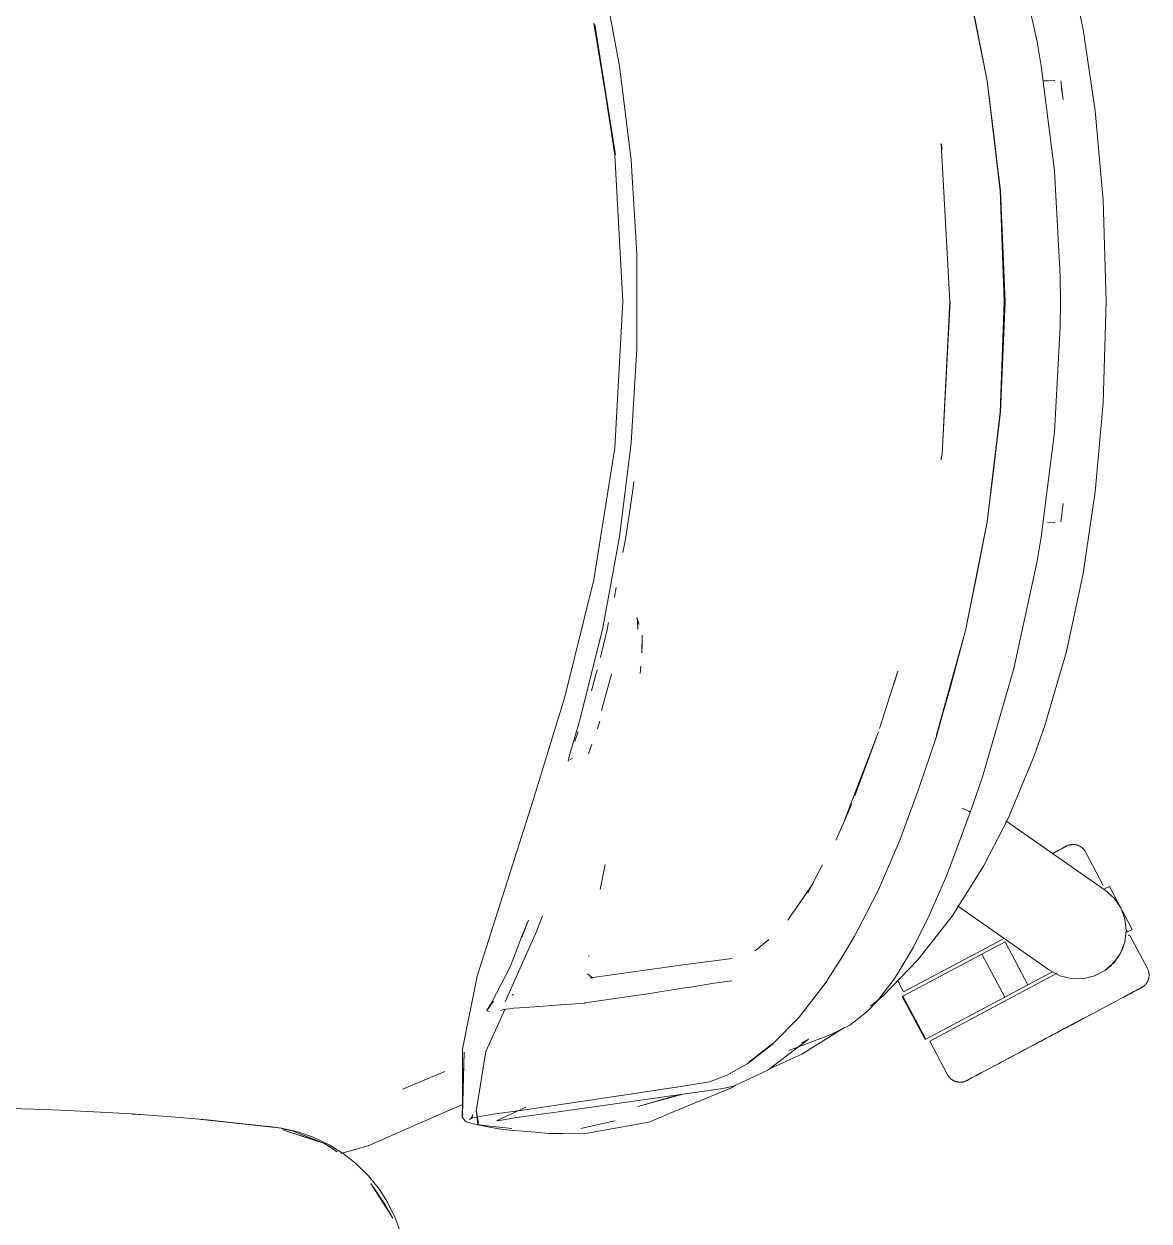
# Model space of a CAD drawing. Header units: millimetres. Extents: x 155927 to 295199, y -4084 to 97293.
# Drawn here: x 192864.7 to 193187.9, y 12478.5 to 12822.4 of the extents above; entities that cross this region are included whole.
import ezdxf

# ---------------------------------------------------------------- set-up
doc = ezdxf.new("R2010")
doc.units = ezdxf.units.MM
doc.header["$MEASUREMENT"] = 0
doc.layers.add('G-IMPT', color=8, linetype='CONTINUOUS', lineweight=9)
doc.layers.add('I-FURN', color=8, linetype='CONTINUOUS', lineweight=9)

msp = doc.modelspace()

# ---------------------------------------------------------------- linework, layer by layer
at = {"layer": 'G-IMPT'}
for p, q in [((193155.69, 12817.26), (193149.03, 12848.05)), ((193164.12, 12843.15), (193168.94, 12820.79)), ((193030.85, 12836.88), (193035.78, 12810.21)), ((193141.34, 12805.99), (193135.13, 12837.23)), ((193135.13, 12837.23), (193141.34, 12806.07)), ((193135.17, 12837.12), (193138.25, 12822.09)), ((193028.38, 12822.56), (193034.64, 12784.82)), ((193034.38, 12784.65), (193028.65, 12822.18)), ((193034.64, 12784.82), (193028.65, 12822.18)), ((193141.34, 12805.99), (193138.25, 12822.09)), ((193172.43, 12797.37), (193168.94, 12820.79)), ((193156.88, 12810.34), (193155.69, 12817.26)), ((193035.78, 12810.21), (193039.08, 12783.29)), ((193160.69, 12780.17), (193156.88, 12810.34)), ((193145.17, 12774.48), (193141.34, 12806.07)), ((193143.29, 12790.51), (193141.34, 12805.99)), ((193145.13, 12774.44), (193141.34, 12805.99)), ((193157.43, 12805.99), (193158.67, 12806.03)), ((193160.77, 12806.1), (193158.67, 12806.03)), ((193160.77, 12806.1), (193160.66, 12806.1)), ((193162.53, 12806.07), (193163.18, 12800.66)), ((193162.61, 12804.43), (193163.18, 12800.66)), ((193174.69, 12771.8), (193172.43, 12797.37)), ((193143.29, 12790.51), (193145.13, 12774.44)), ((193128.13, 12787.94), (193128.17, 12787.69)), ((193130.68, 12742.66), (193128.17, 12788)), ((193128.17, 12788), (193128.4, 12786.39)), ((193128.4, 12786.39), (193128.17, 12787.69)), ((193034.38, 12784.65), (193036.74, 12742.66)), ((193040.73, 12756.22), (193039.08, 12783.29)), ((193162.31, 12749.97), (193160.69, 12780.17)), ((193145.13, 12774.44), (193145.8, 12759.54)), ((193145.13, 12774.44), (193146.27, 12742.66)), ((193146.5, 12742.66), (193145.17, 12774.48)), ((193175.54, 12742.66), (193174.69, 12771.8)), ((193145.8, 12759.54), (193146.27, 12742.66)), ((193040.73, 12729.1), (193040.73, 12756.22)), ((193162.31, 12749.97), (193162.4, 12742.66)), ((193034.38, 12700.67), (193036.74, 12742.66)), ((193130.73, 12742.66), (193128.4, 12698.93)), ((193130.68, 12742.66), (193128.4, 12698.93)), ((193145.13, 12710.88), (193146.27, 12742.66)), ((193145.17, 12710.84), (193146.5, 12742.66)), ((193145.8, 12725.77), (193146.27, 12742.66)), ((193162.31, 12735.35), (193162.4, 12742.66)), ((193174.69, 12713.52), (193175.54, 12742.66)), ((193162.31, 12735.35), (193160.69, 12705.14)), ((193040.73, 12729.1), (193039.08, 12702.03)), ((193145.8, 12725.77), (193145.13, 12710.88)), ((193172.43, 12687.95), (193174.69, 12713.52)), ((193145.13, 12710.88), (193141.34, 12679.33)), ((193145.17, 12710.84), (193141.34, 12679.25)), ((193145.13, 12710.88), (193143.29, 12694.8)), ((193160.69, 12705.14), (193156.88, 12674.97)), ((193035.78, 12675.11), (193039.08, 12702.03)), ((193028.38, 12662.76), (193034.38, 12700.67)), ((193128.13, 12697.38), (193128.17, 12697.63)), ((193128.4, 12698.93), (193128.14, 12697.15)), ((193128.4, 12698.93), (193128.17, 12697.63)), ((193141.34, 12679.33), (193143.29, 12694.8)), ((193039.69, 12689.26), (193039.88, 12690.92)), ((193038.4, 12680.74), (193039.69, 12689.26)), ((193168.94, 12664.53), (193172.43, 12687.95)), ((193162.53, 12679.24), (193163.18, 12684.66)), ((193038.4, 12680.74), (193037.55, 12675.11)), ((193135.17, 12648.2), (193141.34, 12679.33)), ((193135.17, 12648.2), (193141.34, 12679.25)), ((193141.34, 12679.33), (193138.25, 12663.22)), ((193158.67, 12679.29), (193160.77, 12679.21)), ((193160.77, 12679.21), (193160.66, 12679.21)), ((193030.85, 12648.44), (193035.78, 12675.11)), ((193036.75, 12670.58), (193037.3, 12673.48)), ((193037.55, 12675.11), (193037.3, 12673.48)), ((193156.88, 12674.97), (193155.69, 12668.05)), ((193149.03, 12637.26), (193155.69, 12668.05)), ((193135.17, 12648.2), (193138.25, 12663.22)), ((193164.12, 12642.16), (193168.94, 12664.53)), ((193028.38, 12662.76), (193020.07, 12629.07)), ((193034.82, 12660.48), (193034.29, 12657.66)), ((193032.62, 12650.43), (193032.17, 12648.46)), ((193040.95, 12650.8), (193040.73, 12651.85)), ((193040.73, 12651.85), (193041.42, 12649.9)), ((193040.95, 12650.8), (193040.98, 12648.49)), ((193030.85, 12648.44), (193024.3, 12622.12)), ((193030.61, 12641.7), (193032.17, 12648.46)), ((193040.99, 12648.63), (193040.98, 12648.49)), ((193042.27, 12646.79), (193042.18, 12641.73)), ((193042.27, 12646.79), (193042.27, 12644.01)), ((193135.17, 12648.2), (193126.74, 12617.79)), ((193135.17, 12648.2), (193126.79, 12617.7)), ((193130.52, 12630.95), (193135.17, 12648.2)), ((193042.18, 12641.73), (193042.27, 12644.01)), ((193030.61, 12641.7), (193030.28, 12640.41)), ((193157.95, 12620.92), (193164.12, 12642.16)), ((193029, 12635.55), (193027.88, 12631.55)), ((193029, 12635.55), (193029.31, 12636.69)), ((193029.31, 12636.69), (193029.36, 12636.86)), ((193030.58, 12625.22), (193033.49, 12635.62)), ((193041.87, 12637.94), (193041.66, 12635.85)), ((193115.72, 12636.52), (193110.47, 12620.03)), ((193115.72, 12636.52), (193114.64, 12633.08)), ((193149.03, 12637.26), (193140.08, 12606.44)), ((193010.89, 12599.1), (193020.07, 12629.07)), ((193027.88, 12631.55), (193027.67, 12630.86)), ((193130.52, 12630.95), (193126.74, 12617.79)), ((193024.3, 12622.12), (193021.23, 12611.69)), ((193030.14, 12622.13), (193029.41, 12619.92)), ((193023.14, 12616.92), (193023.88, 12619.02)), ((193110.19, 12619.04), (193103.37, 12600.64)), ((193110.19, 12619.04), (193103.48, 12601.59)), ((193157.95, 12620.92), (193154.88, 12612.19)), ((193023.14, 12616.92), (193022.9, 12616.26)), ((193027.43, 12614.37), (193027.8, 12615.38)), ((193126.79, 12617.7), (193121.78, 12602.79)), ((193021.09, 12611.13), (193021.16, 12611.42)), ((193021.16, 12611.42), (193021.23, 12611.69)), ((193022.12, 12611.44), (193021.51, 12611.05)), ((193022.12, 12611.44), (193021.91, 12611.29)), ((193027.43, 12614.37), (193026.81, 12612.71)), ((193154.88, 12612.19), (193147.36, 12594.21)), ((193021.03, 12610.9), (193021.09, 12611.13)), ((193021.12, 12610.67), (193021.03, 12610.9)), ((193140.08, 12606.44), (193138.89, 12602.83)), ((193103.48, 12601.59), (193102.81, 12599.87)), ((193116.32, 12587.91), (193121.78, 12602.79)), ((193136.48, 12595.9), (193138.89, 12602.83)), ((193010.89, 12599.1), (192994.9, 12548.86)), ((193100.09, 12592.79), (193102.81, 12599.87)), ((193100.09, 12592.79), (193102.4, 12598.23)), ((193130.95, 12580.94), (193136.52, 12595.9)), ((193135.25, 12596.68), (193134.2, 12597.11)), ((193134.2, 12597.11), (193134.79, 12596.88)), ((193135.25, 12596.68), (193134.79, 12596.88)), ((193135.25, 12596.68), (193135.9, 12596.4)), ((193135.25, 12596.68), (193136.08, 12596.3)), ((193135.9, 12596.4), (193136.08, 12596.3)), ((193136.49, 12596.03), (193136.08, 12596.3)), ((193136.08, 12596.3), (193136.47, 12596.08)), ((193136.49, 12596.03), (193136.47, 12596.08)), ((193136.49, 12596.03), (193136.48, 12595.9)), ((193136.52, 12595.9), (193136.49, 12596.03)), ((193140.27, 12580.44), (193147.36, 12594.21)), ((193097.89, 12587.94), (193100.09, 12592.79)), ((193116.32, 12587.91), (193110.14, 12573.68)), ((193031.61, 12580.99), (193030.2, 12573.73)), ((193094.02, 12580.89), (193089.83, 12572.79)), ((193129.47, 12577.25), (193130.95, 12580.94)), ((193124.7, 12566.3), (193129.47, 12577.25)), ((193131.29, 12566.14), (193140.27, 12580.44)), ((193091.34, 12575.56), (193088.78, 12571.81)), ((193091.34, 12575.56), (193089.83, 12572.79)), ((193106.75, 12566.95), (193110.14, 12573.68)), ((193088.39, 12571.23), (193084.89, 12566.1)), ((193088.78, 12571.81), (193088.39, 12571.23)), ((193106.75, 12566.95), (193103.19, 12560.16)), ((193009.6, 12564.94), (193007.57, 12559.84)), ((193007.57, 12559.84), (193009.37, 12564.37)), ((193007.58, 12560.04), (193009.6, 12564.94)), ((193013.62, 12566.26), (193011.87, 12561.68)), ((193084.89, 12566.1), (193084.14, 12564.99)), ((193124.7, 12566.3), (193120.17, 12557.24)), ((193124.48, 12565.85), (193120.17, 12557.24)), ((193124.7, 12566.3), (193120.48, 12557.84)), ((193131.29, 12566.14), (193121.49, 12553.54)), ((193124.48, 12565.85), (193124.7, 12566.3)), ((193011.87, 12561.68), (193002.95, 12541.52)), ((193004.32, 12551.57), (193007.58, 12560.04)), ((193099.42, 12553.93), (193103.19, 12560.16)), ((193078.62, 12559.46), (193074.71, 12556.13)), ((193120.17, 12557.24), (193115.44, 12549.25)), ((193120.17, 12557.24), (193120.48, 12557.84)), ((193026.93, 12554.51), (193026.97, 12554.86)), ((193054.76, 12552.19), (193068.12, 12553.96)), ((193068.12, 12553.96), (193067.65, 12553.82)), ((193099.42, 12553.93), (193095.54, 12547.84)), ((193111.53, 12543.25), (193121.49, 12553.54)), ((193004.32, 12551.57), (192999.04, 12541.46)), ((193026.58, 12549.56), (193028.14, 12548.32)), ((193054.76, 12552.19), (193027.43, 12548.45)), ((192994.9, 12548.86), (192990.7, 12527.9)), ((193027.43, 12548.45), (193027.69, 12548.4)), ((193027.93, 12548.36), (193027.69, 12548.4)), ((193062.95, 12546.83), (193056.12, 12545.77)), ((193062.95, 12546.83), (193068.03, 12547.58)), ((193087.35, 12537.14), (193095.37, 12547.58)), ((193095.37, 12547.58), (193095.54, 12547.84)), ((193109.86, 12541.83), (193114.57, 12547.96)), ((193114.57, 12547.96), (193115.44, 12549.25)), ((193005.33, 12543.69), (193004.89, 12543.42)), ((193025.92, 12541.18), (193041.13, 12543.39)), ((193041.13, 12543.39), (193042.69, 12543.64)), ((193042.69, 12543.64), (193054.46, 12545.51)), ((193056.12, 12545.77), (193054.46, 12545.51)), ((193107.86, 12540.25), (193111.53, 12543.25)), ((192997.33, 12527.2), (193002.92, 12539.49)), ((192997.69, 12539.01), (192999.54, 12541.71)), ((192997.69, 12539.01), (192999.04, 12541.46)), ((193001.68, 12539.04), (193002.45, 12539.32)), ((193002.51, 12539.34), (193002.45, 12539.32)), ((193004.97, 12539.63), (193002.51, 12539.34)), ((193004.97, 12539.63), (193005.34, 12539.67)), ((193008.75, 12539.92), (193005.34, 12539.67)), ((193008.75, 12539.92), (193017.6, 12540.56)), ((193025.84, 12541.17), (193017.6, 12540.56)), ((193025.92, 12541.18), (193025.84, 12541.17)), ((193109.86, 12541.83), (193106.97, 12538.8)), ((192997.69, 12539.01), (192997.66, 12539.18)), ((192997.72, 12538.88), (192997.69, 12539.01)), ((192998.41, 12538.73), (192997.72, 12538.88)), ((193079.61, 12529.24), (193087.35, 12537.14)), ((193102.1, 12534.94), (193106.97, 12538.8)), ((193099.61, 12533.63), (193088.16, 12526.51)), ((193098.53, 12533.15), (193096.3, 12532.08)), ((193100.97, 12534.33), (193098.53, 12533.15)), ((193099.61, 12533.63), (193100.37, 12534.13)), ((193100.97, 12534.33), (193102.1, 12534.94)), ((193079.61, 12529.24), (193072.64, 12523.82)), ((193072.87, 12524.15), (193079.82, 12529.55)), ((193079.82, 12529.55), (193076.25, 12526.74)), ((193090.05, 12530.8), (193078.4, 12521.89)), ((193084.39, 12527.57), (193096.3, 12532.08)), ((193090.05, 12530.8), (193088.1, 12529.69)), ((192991.14, 12527.01), (192990.56, 12508.57)), ((192990.7, 12527.9), (192990.66, 12509.03)), ((192991.14, 12527.01), (192990.66, 12509.03)), ((192997.33, 12527.2), (192994.62, 12510.15)), ((193072.87, 12524.15), (193076.25, 12526.74)), ((193088.16, 12526.51), (193079.53, 12522.53)), ((193072.64, 12523.82), (193066.81, 12520.54)), ((192985.56, 12521.47), (192973.7, 12516.55)), ((193061.6, 12518.57), (193053.93, 12517.27)), ((193066.39, 12520.32), (193061.6, 12518.57)), ((193066.39, 12520.32), (193066.81, 12520.54)), ((193071.82, 12518.82), (193068.46, 12517.25)), ((193078.4, 12521.89), (193071.82, 12518.82)), ((192973.44, 12516.44), (192973.7, 12516.55)), ((193018.25, 12509.93), (193065.47, 12516.61)), ((193038.16, 12514.88), (193053.35, 12517.2)), ((193038.76, 12514.97), (193053.93, 12517.27)), ((193038.76, 12514.97), (193053.35, 12517.2)), ((193067.9, 12516.77), (193051.45, 12509.97)), ((193065.47, 12516.61), (193068.46, 12517.25)), ((193069.07, 12517.54), (193067.9, 12516.77)), ((192982.5, 12508.44), (192990.67, 12512.01)), ((193038.16, 12514.88), (193007.28, 12510.32)), ((193041.04, 12511.48), (193053.99, 12514.99)), ((193041.04, 12511.48), (193052.77, 12514.79)), ((192855.22, 12511), (192867.53, 12510.7)), ((192875.4, 12510.41), (192867.53, 12510.7)), ((192875.4, 12510.41), (192886.71, 12509.87)), ((192895.58, 12509.31), (192886.71, 12509.87)), ((192895.58, 12509.31), (192905.87, 12508.58)), ((192897.62, 12509.17), (192895.72, 12509.26)), ((192897.62, 12509.17), (192899.04, 12509.04)), ((192917.27, 12507.59), (192905.87, 12508.58)), ((192974.67, 12505.02), (192982.5, 12508.44)), ((192990.53, 12508.45), (192990.72, 12509.32)), ((192990.53, 12508.45), (192990.93, 12507.88)), ((192990.56, 12508.57), (192990.66, 12509.03)), ((192990.66, 12509.03), (192990.7, 12509.21)), ((192990.72, 12509.32), (192990.7, 12509.21)), ((192993.79, 12508.27), (192992.69, 12507.71)), ((192993.17, 12508.1), (192999.43, 12509.21)), ((192993.79, 12508.27), (192993.17, 12508.1)), ((192993.51, 12508.65), (192993.19, 12508.11)), ((192993.51, 12508.65), (192993.59, 12509.15)), ((192995.3, 12506.57), (192994.62, 12510.15)), ((192995.3, 12506.57), (192994.68, 12510.12)), ((192994.68, 12510.12), (192995.07, 12506.16)), ((193007.28, 12510.32), (192999.43, 12509.21)), ((193008.83, 12511.3), (193000.4, 12507.3)), ((193001.27, 12507.45), (193006.29, 12508.28)), ((193006.29, 12508.28), (193007.59, 12508.49)), ((193018.25, 12509.93), (193007.59, 12508.49)), ((193044.22, 12506.99), (193048.08, 12508.58)), ((193051.45, 12509.97), (193048.08, 12508.58)), ((192938.7, 12505.24), (192915.75, 12507.7)), ((192915.75, 12507.7), (192935.89, 12505.57)), ((192938.7, 12505.24), (192917.27, 12507.59)), ((192938.7, 12505.24), (192935.89, 12505.57)), ((192938.7, 12505.24), (192943.67, 12504.09)), ((192938.78, 12505.03), (192941.84, 12504.45)), ((192963.54, 12500.16), (192974.67, 12505.02)), ((192991.3, 12507.39), (192990.93, 12507.88)), ((192991.3, 12507.39), (192991.84, 12507.06)), ((192993.7, 12506.51), (192991.84, 12507.06)), ((192993.19, 12508.11), (192992.69, 12507.71)), ((192996.98, 12505.98), (192993.7, 12506.51)), ((192997.39, 12505.72), (192995.07, 12506.16)), ((192996.98, 12505.98), (192997.59, 12505.9)), ((192997.39, 12505.72), (193001.64, 12504.91)), ((193002.28, 12505.38), (192997.59, 12505.9)), ((193000.4, 12507.3), (193001.27, 12507.45)), ((193002.11, 12504.87), (193001.64, 12504.91)), ((193011.44, 12504.06), (193002.11, 12504.87)), ((193002.28, 12505.38), (193004.87, 12505.17)), ((193024.66, 12505.16), (193033.97, 12507.2)), ((193026.53, 12503.75), (193044.22, 12506.99)), ((193033.97, 12507.2), (193034.55, 12507.36)), ((192951.06, 12500.84), (192939.2, 12504.66)), ((192948.35, 12501.74), (192939.2, 12504.66)), ((192941.84, 12504.45), (192951.06, 12500.84)), ((192947.8, 12502.64), (192943.67, 12504.09)), ((192952.38, 12500.45), (192947.8, 12502.64)), ((192951.06, 12500.84), (192948.35, 12501.74)), ((193011.44, 12504.06), (193015.39, 12503.72)), ((193015.39, 12503.72), (193019.56, 12503.72)), ((193026.53, 12503.75), (193019.56, 12503.72)), ((192951.06, 12500.84), (192954.63, 12498.42)), ((192952.38, 12500.45), (192956.7, 12497.72)), ((192963.54, 12500.16), (192955.72, 12497.91)), ((192960.01, 12495.09), (192956.7, 12497.72)), ((192963.62, 12491.55), (192960.01, 12495.09)), ((192963.62, 12491.55), (192966.81, 12487.57)), ((192970.67, 12479.42), (192964.34, 12489.37)), ((192968.51, 12483.09), (192964.34, 12489.37)), ((192969.07, 12484.02), (192966.81, 12487.57)), ((192970.67, 12479.42), (192968.51, 12483.09)), ((192971.31, 12479.51), (192969.07, 12484.02)), ((192971.31, 12479.51), (192973.02, 12474.74))]:
    msp.add_line(p, q, dxfattribs=at)
at = {"layer": 'I-FURN'}
for p, q in [((193146.73, 12593.54), (193175.33, 12573.52)), ((193160, 12584.03), (193160.54, 12584.32)), ((193160.81, 12584.47), (193160.29, 12584.19)), ((193160.54, 12584.32), (193161.04, 12584.59)), ((193161.29, 12584.72), (193160.81, 12584.47)), ((193161.04, 12584.59), (193161.5, 12584.83)), ((193161.74, 12584.96), (193161.29, 12584.72)), ((193161.5, 12584.83), (193161.93, 12585.06)), ((193162.15, 12585.18), (193161.74, 12584.96)), ((193161.93, 12585.06), (193162.32, 12585.27)), ((193162.52, 12585.38), (193162.15, 12585.18)), ((193162.32, 12585.27), (193162.68, 12585.46)), ((193162.86, 12585.55), (193162.52, 12585.38)), ((193162.68, 12585.46), (193163, 12585.63)), ((193163.15, 12585.71), (193162.86, 12585.55)), ((193163, 12585.63), (193163.28, 12585.78)), ((193163.41, 12585.85), (193163.15, 12585.71)), ((193163.28, 12585.78), (193163.52, 12585.91)), ((193163.63, 12585.97), (193163.41, 12585.85)), ((193163.52, 12585.91), (193163.72, 12586.01)), ((193163.81, 12586.06), (193163.63, 12585.97)), ((193163.72, 12586.01), (193163.88, 12586.1)), ((193163.95, 12586.14), (193163.81, 12586.06)), ((193163.88, 12586.1), (193164, 12586.16)), ((193164.05, 12586.19), (193163.95, 12586.14)), ((193164, 12586.16), (193164.09, 12586.21)), ((193164.11, 12586.22), (193164.05, 12586.19)), ((193164.09, 12586.21), (193164.13, 12586.23)), ((193164.13, 12586.23), (193164.11, 12586.22)), ((193164.13, 12586.23), (193164.28, 12586.31)), ((193164.13, 12586.23), (193164.13, 12586.23)), ((193164.28, 12586.31), (193164.42, 12586.37)), ((193164.42, 12586.37), (193164.57, 12586.43)), ((193164.57, 12586.43), (193164.72, 12586.49)), ((193164.72, 12586.49), (193164.88, 12586.54)), ((193164.88, 12586.54), (193165.03, 12586.58)), ((193165.03, 12586.58), (193165.19, 12586.62)), ((193165.19, 12586.62), (193165.35, 12586.65)), ((193165.35, 12586.65), (193165.51, 12586.67)), ((193165.51, 12586.67), (193165.67, 12586.69)), ((193165.67, 12586.69), (193165.83, 12586.7)), ((193165.83, 12586.7), (193165.99, 12586.7)), ((193165.99, 12586.7), (193166.15, 12586.7)), ((193166.15, 12586.7), (193166.31, 12586.69)), ((193166.31, 12586.69), (193166.47, 12586.68)), ((193166.47, 12586.68), (193166.63, 12586.66)), ((193166.63, 12586.66), (193166.79, 12586.63)), ((193166.79, 12586.63), (193166.95, 12586.6)), ((193166.95, 12586.6), (193167.11, 12586.56)), ((193167.11, 12586.56), (193167.26, 12586.51)), ((193167.26, 12586.51), (193167.41, 12586.46)), ((193167.41, 12586.46), (193167.56, 12586.4)), ((193167.56, 12586.4), (193167.71, 12586.33)), ((193167.71, 12586.33), (193167.86, 12586.26)), ((193167.86, 12586.26), (193168, 12586.19)), ((193168, 12586.19), (193168.14, 12586.11)), ((193168.14, 12586.11), (193168.27, 12586.02)), ((193168.27, 12586.02), (193168.4, 12585.93)), ((193168.4, 12585.93), (193168.53, 12585.83)), ((193168.53, 12585.83), (193168.66, 12585.73)), ((193168.66, 12585.73), (193168.78, 12585.62)), ((193168.78, 12585.62), (193168.89, 12585.51)), ((193168.89, 12585.51), (193169, 12585.39)), ((193169, 12585.39), (193169.11, 12585.27)), ((193169.11, 12585.27), (193169.21, 12585.14)), ((193169.21, 12585.14), (193169.31, 12585.01)), ((193169.31, 12585.01), (193169.4, 12584.88)), ((193169.4, 12584.88), (193169.48, 12584.74)), ((193169.48, 12584.74), (193169.56, 12584.6)), ((193169.56, 12584.6), (193169.58, 12584.57)), ((193174.73, 12574.88), (193169.58, 12584.57)), ((193175.09, 12573.94), (193176.48, 12574.68)), ((193175.17, 12573.98), (193175.09, 12573.94)), ((193183.06, 12562.32), (193176.48, 12574.68)), ((193175.33, 12573.52), (193177.84, 12571.26)), ((193177.84, 12571.26), (193179.73, 12568.48)), ((193159.27, 12550.59), (193132.84, 12569.1)), ((193179.73, 12568.48), (193180.91, 12565.31)), ((193180.91, 12565.31), (193181.29, 12561.96)), ((193181.29, 12561.96), (193180.86, 12558.62)), ((193181.26, 12562.33), (193181.66, 12561.58)), ((193183.06, 12562.32), (193181.66, 12561.58)), ((193181.66, 12561.58), (193181.75, 12561.62)), ((193181.87, 12560.55), (193182.25, 12560.75)), ((193187.4, 12551.07), (193182.25, 12560.75)), ((193117.34, 12544.36), (193146.04, 12559.62)), ((193139.87, 12555.21), (193146.51, 12558.74)), ((193153.08, 12546.38), (193146.51, 12558.74)), ((193180.86, 12558.62), (193179.65, 12555.47)), ((193117.16, 12543.13), (193139.87, 12555.21)), ((193146.44, 12542.85), (193139.87, 12555.21)), ((193176.87, 12551.85), (193179.17, 12554.63)), ((193179.65, 12555.47), (193177.71, 12552.71)), ((193124.85, 12530.24), (193161.46, 12549.7)), ((193160.14, 12550.13), (193153.08, 12546.38)), ((193162.25, 12549.01), (193159.27, 12550.59)), ((193175.17, 12550.49), (193172.17, 12548.94)), ((193177.71, 12552.71), (193175.17, 12550.49)), ((193175.45, 12550.69), (193176.87, 12551.85)), ((193187.4, 12551.07), (193187.47, 12550.92)), ((193187.47, 12550.92), (193187.53, 12550.78)), ((193187.53, 12550.78), (193187.6, 12550.63)), ((193187.6, 12550.63), (193187.65, 12550.48)), ((193187.65, 12550.48), (193187.7, 12550.32)), ((193187.7, 12550.32), (193187.74, 12550.17)), ((193187.74, 12550.17), (193187.78, 12550.01)), ((193187.78, 12550.01), (193187.81, 12549.85)), ((193187.81, 12549.85), (193187.83, 12549.69)), ((193187.83, 12549.69), (193187.85, 12549.53)), ((193187.85, 12549.53), (193187.86, 12549.37)), ((193115.66, 12547.52), (193117.34, 12544.36)), ((193153.08, 12546.38), (193146.44, 12542.85)), ((193165.52, 12548.18), (193162.25, 12549.01)), ((193168.89, 12548.15), (193165.52, 12548.18)), ((193172.17, 12548.94), (193168.89, 12548.15)), ((193186.43, 12546.09), (193186.31, 12545.99)), ((193186.55, 12546.2), (193186.43, 12546.09)), ((193186.67, 12546.31), (193186.55, 12546.2)), ((193186.78, 12546.42), (193186.67, 12546.31)), ((193186.89, 12546.54), (193186.78, 12546.42)), ((193186.99, 12546.67), (193186.89, 12546.54)), ((193187.09, 12546.8), (193186.99, 12546.67)), ((193187.18, 12546.93), (193187.09, 12546.8)), ((193187.27, 12547.06), (193187.18, 12546.93)), ((193187.35, 12547.2), (193187.27, 12547.06)), ((193187.43, 12547.35), (193187.35, 12547.2)), ((193187.5, 12547.49), (193187.43, 12547.35)), ((193187.56, 12547.64), (193187.5, 12547.49)), ((193187.62, 12547.79), (193187.56, 12547.64)), ((193187.67, 12547.94), (193187.62, 12547.79)), ((193187.72, 12548.1), (193187.67, 12547.94)), ((193187.76, 12548.25), (193187.72, 12548.1)), ((193187.79, 12548.41), (193187.76, 12548.25)), ((193187.82, 12548.57), (193187.79, 12548.41)), ((193187.84, 12548.73), (193187.82, 12548.57)), ((193187.86, 12548.89), (193187.84, 12548.73)), ((193187.86, 12549.37), (193187.87, 12549.21)), ((193187.87, 12549.21), (193187.86, 12549.05)), ((193187.86, 12549.05), (193187.86, 12548.89)), ((193116.99, 12543.04), (193123.56, 12530.68)), ((193123.73, 12530.77), (193117.16, 12543.13)), ((193146.44, 12542.85), (193123.73, 12530.77)), ((193179.79, 12542.46), (193180.43, 12542.8)), ((193180.43, 12542.8), (193181.03, 12543.12)), ((193181.34, 12543.28), (193180.75, 12542.97)), ((193181.03, 12543.12), (193181.6, 12543.42)), ((193181.89, 12543.58), (193181.34, 12543.28)), ((193181.6, 12543.42), (193182.13, 12543.7)), ((193182.41, 12543.85), (193181.89, 12543.58)), ((193182.13, 12543.7), (193182.63, 12543.97)), ((193182.89, 12544.11), (193182.41, 12543.85)), ((193182.63, 12543.97), (193183.1, 12544.22)), ((193183.33, 12544.34), (193182.89, 12544.11)), ((193183.1, 12544.22), (193183.53, 12544.45)), ((193183.74, 12544.56), (193183.33, 12544.34)), ((193183.53, 12544.45), (193183.92, 12544.66)), ((193184.12, 12544.76), (193183.74, 12544.56)), ((193183.92, 12544.66), (193184.28, 12544.84)), ((193184.45, 12544.94), (193184.12, 12544.76)), ((193184.28, 12544.84), (193184.59, 12545.01)), ((193184.75, 12545.1), (193184.45, 12544.94)), ((193184.59, 12545.01), (193184.87, 12545.16)), ((193185.01, 12545.23), (193184.75, 12545.1)), ((193184.87, 12545.16), (193185.11, 12545.29)), ((193185.23, 12545.35), (193185.01, 12545.23)), ((193185.11, 12545.29), (193185.32, 12545.4)), ((193185.41, 12545.45), (193185.23, 12545.35)), ((193185.32, 12545.4), (193185.48, 12545.48)), ((193185.55, 12545.52), (193185.41, 12545.45)), ((193185.48, 12545.48), (193185.6, 12545.55)), ((193185.65, 12545.57), (193185.55, 12545.52)), ((193185.6, 12545.55), (193185.68, 12545.59)), ((193185.71, 12545.61), (193185.65, 12545.57)), ((193185.68, 12545.59), (193185.72, 12545.61)), ((193185.73, 12545.62), (193185.71, 12545.61)), ((193185.72, 12545.61), (193185.73, 12545.62)), ((193185.77, 12545.64), (193185.73, 12545.62)), ((193185.91, 12545.72), (193185.77, 12545.64)), ((193186.04, 12545.8), (193185.91, 12545.72)), ((193186.18, 12545.89), (193186.04, 12545.8)), ((193186.31, 12545.99), (193186.18, 12545.89)), ((193172.85, 12538.77), (193173.71, 12539.23)), ((193173.71, 12539.23), (193174.56, 12539.68)), ((193174.56, 12539.68), (193175.38, 12540.12)), ((193175.38, 12540.12), (193176.19, 12540.54)), ((193176.19, 12540.54), (193176.96, 12540.96)), ((193176.96, 12540.96), (193177.71, 12541.35)), ((193177.71, 12541.35), (193178.43, 12541.74)), ((193178.43, 12541.74), (193179.13, 12542.11)), ((193179.13, 12542.11), (193179.79, 12542.46)), ((193166.3, 12535.29), (193167.28, 12535.81)), ((193167.8, 12536.08), (193166.83, 12535.57)), ((193167.28, 12535.81), (193168.24, 12536.32)), ((193168.76, 12536.59), (193167.8, 12536.08)), ((193168.24, 12536.32), (193169.19, 12536.82)), ((193169.7, 12537.09), (193168.76, 12536.59)), ((193169.19, 12536.82), (193170.13, 12537.32)), ((193170.63, 12537.59), (193169.7, 12537.09)), ((193170.13, 12537.32), (193171.05, 12537.81)), ((193171.54, 12538.07), (193170.63, 12537.59)), ((193171.05, 12537.81), (193171.96, 12538.29)), ((193171.96, 12538.29), (193172.85, 12538.77)), ((193160.86, 12532.4), (193159.86, 12531.86)), ((193160.32, 12532.11), (193161.33, 12532.64)), ((193161.87, 12532.93), (193160.86, 12532.4)), ((193161.33, 12532.64), (193162.33, 12533.18)), ((193162.87, 12533.46), (193161.87, 12532.93)), ((193162.33, 12533.18), (193163.33, 12533.71)), ((193163.87, 12533.99), (193162.87, 12533.46)), ((193163.33, 12533.71), (193164.33, 12534.24)), ((193164.86, 12534.52), (193163.87, 12533.99)), ((193164.33, 12534.24), (193165.32, 12534.76)), ((193165.85, 12535.05), (193164.86, 12534.52)), ((193165.32, 12534.76), (193166.3, 12535.29)), ((193166.83, 12535.57), (193165.85, 12535.05)), ((193124.85, 12530.24), (193130, 12520.55)), ((193153.38, 12528.42), (193154.35, 12528.93)), ((193154.88, 12529.21), (193153.91, 12528.7)), ((193154.35, 12528.93), (193155.33, 12529.45)), ((193155.86, 12529.74), (193154.88, 12529.21)), ((193155.33, 12529.45), (193156.32, 12529.98)), ((193156.85, 12530.26), (193155.86, 12529.74)), ((193156.32, 12529.98), (193157.31, 12530.51)), ((193157.85, 12530.79), (193156.85, 12530.26)), ((193157.31, 12530.51), (193158.31, 12531.04)), ((193158.85, 12531.33), (193157.85, 12530.79)), ((193158.31, 12531.04), (193159.32, 12531.57)), ((193159.86, 12531.86), (193158.85, 12531.33)), ((193159.32, 12531.57), (193160.32, 12532.11)), ((193147.01, 12525.03), (193147.87, 12525.48)), ((193148.34, 12525.74), (193147.47, 12525.27)), ((193147.87, 12525.48), (193148.74, 12525.95)), ((193149.22, 12526.21), (193148.34, 12525.74)), ((193148.74, 12525.95), (193149.64, 12526.43)), ((193150.13, 12526.69), (193149.22, 12526.21)), ((193149.64, 12526.43), (193150.55, 12526.91)), ((193151.05, 12527.18), (193150.13, 12526.69)), ((193150.55, 12526.91), (193151.48, 12527.41)), ((193151.99, 12527.68), (193151.05, 12527.18)), ((193151.48, 12527.41), (193152.43, 12527.91)), ((193152.94, 12528.18), (193151.99, 12527.68)), ((193152.43, 12527.91), (193153.38, 12528.42)), ((193153.91, 12528.7), (193152.94, 12528.18)), ((193141.05, 12521.86), (193141.69, 12522.2)), ((193141.69, 12522.2), (193142.37, 12522.56)), ((193142.37, 12522.56), (193143.08, 12522.94)), ((193143.08, 12522.94), (193143.81, 12523.33)), ((193143.81, 12523.33), (193144.58, 12523.73)), ((193144.58, 12523.73), (193145.36, 12524.15)), ((193145.36, 12524.15), (193146.17, 12524.59)), ((193146.17, 12524.59), (193147.01, 12525.03)), ((193147.47, 12525.27), (193146.62, 12524.82)), ((193130.02, 12520.51), (193130, 12520.55)), ((193130.1, 12520.37), (193130.02, 12520.51)), ((193130.19, 12520.24), (193130.1, 12520.37)), ((193130.28, 12520.1), (193130.19, 12520.24)), ((193130.38, 12519.97), (193130.28, 12520.1)), ((193130.48, 12519.85), (193130.38, 12519.97)), ((193130.58, 12519.73), (193130.48, 12519.85)), ((193130.7, 12519.61), (193130.58, 12519.73)), ((193130.81, 12519.5), (193130.7, 12519.61)), ((193130.93, 12519.39), (193130.81, 12519.5)), ((193131.06, 12519.29), (193130.93, 12519.39)), ((193131.18, 12519.19), (193131.06, 12519.29)), ((193131.32, 12519.1), (193131.18, 12519.19)), ((193131.45, 12519.01), (193131.32, 12519.1)), ((193131.59, 12518.93), (193131.45, 12519.01)), ((193131.73, 12518.85), (193131.59, 12518.93)), ((193131.88, 12518.78), (193131.73, 12518.85)), ((193132.02, 12518.72), (193131.88, 12518.78)), ((193132.18, 12518.66), (193132.02, 12518.72)), ((193132.33, 12518.61), (193132.18, 12518.66)), ((193132.48, 12518.56), (193132.33, 12518.61)), ((193132.64, 12518.52), (193132.48, 12518.56)), ((193134.71, 12518.58), (193134.55, 12518.54)), ((193134.86, 12518.63), (193134.71, 12518.58)), ((193135.01, 12518.68), (193134.86, 12518.63)), ((193135.16, 12518.75), (193135.01, 12518.68)), ((193135.31, 12518.81), (193135.16, 12518.75)), ((193135.45, 12518.89), (193135.31, 12518.81)), ((193135.45, 12518.89), (193135.47, 12518.9)), ((193135.46, 12518.89), (193135.45, 12518.89)), ((193135.5, 12518.91), (193135.46, 12518.89)), ((193135.47, 12518.9), (193135.53, 12518.93)), ((193135.58, 12518.95), (193135.5, 12518.91)), ((193135.53, 12518.93), (193135.63, 12518.98)), ((193135.71, 12519.02), (193135.58, 12518.95)), ((193135.63, 12518.98), (193135.78, 12519.06)), ((193135.87, 12519.11), (193135.71, 12519.02)), ((193135.78, 12519.06), (193135.96, 12519.15)), ((193136.07, 12519.21), (193135.87, 12519.11)), ((193135.96, 12519.15), (193136.17, 12519.27)), ((193136.31, 12519.34), (193136.07, 12519.21)), ((193136.17, 12519.27), (193136.43, 12519.41)), ((193136.59, 12519.49), (193136.31, 12519.34)), ((193136.43, 12519.41), (193136.73, 12519.56)), ((193136.91, 12519.66), (193136.59, 12519.49)), ((193136.73, 12519.56), (193137.07, 12519.74)), ((193137.26, 12519.85), (193136.91, 12519.66)), ((193137.07, 12519.74), (193137.44, 12519.94)), ((193137.66, 12520.06), (193137.26, 12519.85)), ((193137.44, 12519.94), (193137.85, 12520.16)), ((193138.08, 12520.28), (193137.66, 12520.06)), ((193137.85, 12520.16), (193138.29, 12520.4)), ((193138.55, 12520.53), (193138.08, 12520.28)), ((193138.29, 12520.4), (193138.78, 12520.65)), ((193139.05, 12520.8), (193138.55, 12520.53)), ((193138.78, 12520.65), (193139.29, 12520.93)), ((193139.59, 12521.08), (193139.05, 12520.8)), ((193139.29, 12520.93), (193139.84, 12521.22)), ((193140.16, 12521.39), (193139.59, 12521.08)), ((193139.84, 12521.22), (193140.43, 12521.53)), ((193140.43, 12521.53), (193141.05, 12521.86)), ((193132.8, 12518.49), (193132.64, 12518.52)), ((193132.95, 12518.46), (193132.8, 12518.49)), ((193133.11, 12518.44), (193132.95, 12518.46)), ((193133.27, 12518.42), (193133.11, 12518.44)), ((193133.44, 12518.42), (193133.27, 12518.42)), ((193133.6, 12518.41), (193133.44, 12518.42)), ((193133.76, 12518.42), (193133.6, 12518.41)), ((193133.92, 12518.43), (193133.76, 12518.42)), ((193134.08, 12518.45), (193133.92, 12518.43)), ((193134.24, 12518.47), (193134.08, 12518.45)), ((193134.4, 12518.5), (193134.24, 12518.47)), ((193134.55, 12518.54), (193134.4, 12518.5))]:
    msp.add_line(p, q, dxfattribs=at)
for points in [[(193181.26, 12562.33), (193181.27, 12562.1), (193181.27, 12561.56), (193181.23, 12560.89), (193181.19, 12560.52)], [(193178.32, 12553.42), (193177.99, 12553), (193177.65, 12552.57), (193177.22, 12552.19)]]:
    msp.add_open_spline(points, degree=3, dxfattribs=at)
msp.add_open_spline([(193180.66, 12557.91), (193180.52, 12557.45), (193180.3, 12556.82), (193180, 12556.18), (193179.92, 12556.03)], degree=3, knots=[-0.6, -0.6, -0.6, -0.6, -0.5, -0.4680239, -0.4680239, -0.4680239, -0.4680239], dxfattribs=at)

doc.saveas('drawing.dxf')
